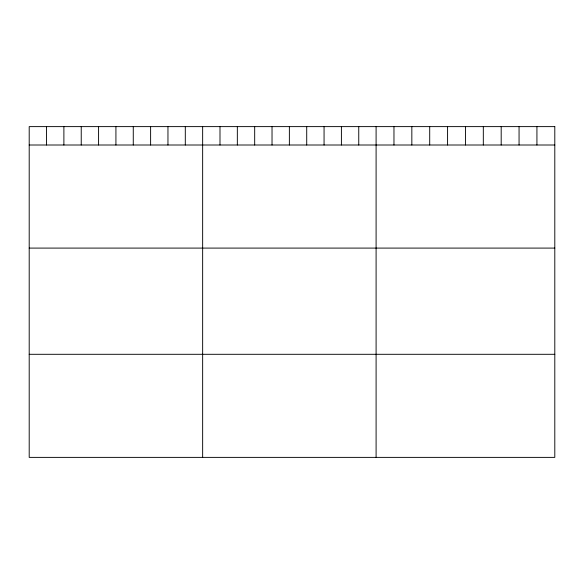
<?xml version="1.0" encoding="UTF-8"?>
<svg xmlns="http://www.w3.org/2000/svg" width="584" height="584" viewBox="0 0 584 584"><rect width="100%" height="100%" fill="white"/><g stroke="black" fill="none" stroke-linecap="round" stroke-linejoin="round"><path stroke-width="0.88" d="M29.2 145.007L554.8 145.007M29.2 248.091L554.8 248.091M29.2 354.298L554.8 354.298M536.93 126.618L536.93 145.007M519.059 126.618L519.059 145.007M501.189 126.618L501.189 145.007M483.318 126.618L483.318 145.007M465.448 126.618L465.448 145.007M447.578 126.618L447.578 145.007M429.707 126.618L429.707 145.007M411.837 126.618L411.837 145.007M393.966 126.618L393.966 145.007M376.096 126.618L376.096 457.381M358.751 126.618L358.751 145.007M341.406 126.618L341.406 145.007M324.062 126.618L324.062 145.007M306.717 126.618L306.717 145.007M289.372 126.618L289.372 145.007M272.027 126.618L272.027 145.007M254.682 126.618L254.682 145.007M237.338 126.618L237.338 145.007M219.993 126.618L219.993 145.007M202.648 126.618L202.648 457.381M185.303 126.618L185.303 145.007M167.958 126.618L167.958 145.007M150.614 126.618L150.614 145.007M133.269 126.618L133.269 145.007M115.924 126.618L115.924 145.007M98.579 126.618L98.579 145.007M81.234 126.618L81.234 145.007M63.89 126.618L63.89 145.007M46.545 126.618L46.545 145.007M554.8 126.618L29.2 126.618L29.2 457.381L554.8 457.381L554.8 126.618"/></g></svg>
